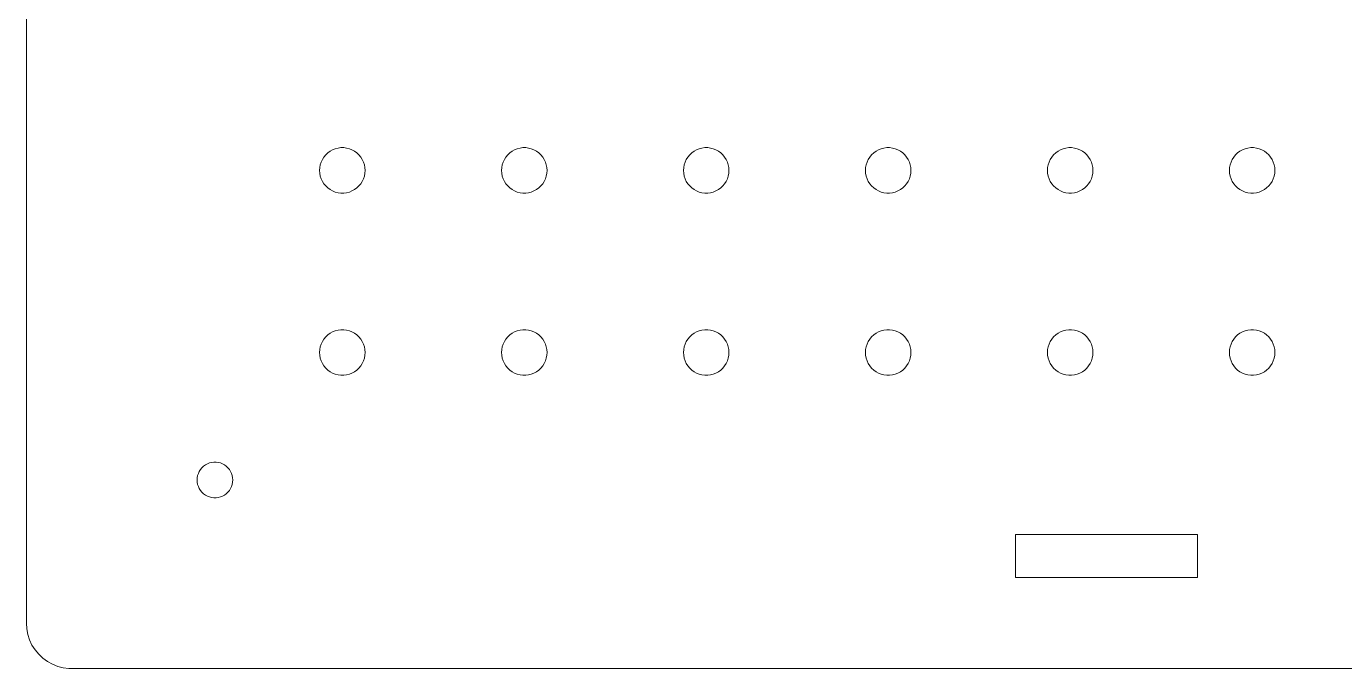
# Model space of a CAD drawing. Header units: millimetres. Extents: x -349 to 349, y -196 to 240.
# Drawn here: x -348.9 to -164.9, y -196.5 to -106.9 of the extents above; entities that cross this region are included whole.
import ezdxf

# ---------------------------------------------------------------- set-up
doc = ezdxf.new("R2010")
doc.units = ezdxf.units.MM
doc.layers.get('0').update_dxf_attribs({"linetype": 'CONTINUOUS', "lineweight": 0})

msp = doc.modelspace()

# ---------------------------------------------------------------- linework, layer by layer
for p, q in [((-348.9, -190.15), (-348.9, 190.15)), ((-307.369, -125.134), (-307.114, -124.827)), ((-307.114, -124.827), (-306.824, -124.554)), ((-306.824, -124.554), (-306.501, -124.319)), ((-306.501, -124.319), (-306.152, -124.127)), ((-306.152, -124.127), (-305.781, -123.98)), ((-305.781, -123.98), (-305.395, -123.881)), ((-305.395, -123.881), (-304.999, -123.831)), ((-304.999, -123.831), (-304.601, -123.831)), ((-304.601, -123.831), (-304.205, -123.881)), ((-304.205, -123.881), (-303.819, -123.98)), ((-303.819, -123.98), (-303.448, -124.127)), ((-303.448, -124.127), (-303.099, -124.319)), ((-303.099, -124.319), (-302.776, -124.554)), ((-302.776, -124.554), (-302.486, -124.827)), ((-302.486, -124.827), (-302.231, -125.134)), ((-281.969, -125.134), (-281.714, -124.827)), ((-281.714, -124.827), (-281.424, -124.554)), ((-281.424, -124.554), (-281.101, -124.319)), ((-281.101, -124.319), (-280.752, -124.127)), ((-280.752, -124.127), (-280.381, -123.98)), ((-280.381, -123.98), (-279.995, -123.881)), ((-279.995, -123.881), (-279.599, -123.831)), ((-279.599, -123.831), (-279.201, -123.831)), ((-279.201, -123.831), (-278.805, -123.881)), ((-278.805, -123.881), (-278.419, -123.98)), ((-278.419, -123.98), (-278.048, -124.127)), ((-278.048, -124.127), (-277.699, -124.319)), ((-277.699, -124.319), (-277.376, -124.554)), ((-277.376, -124.554), (-277.086, -124.827)), ((-277.086, -124.827), (-276.831, -125.134)), ((-256.569, -125.134), (-256.314, -124.827)), ((-256.314, -124.827), (-256.024, -124.554)), ((-256.024, -124.554), (-255.701, -124.319)), ((-255.701, -124.319), (-255.352, -124.127)), ((-255.352, -124.127), (-254.981, -123.98)), ((-254.981, -123.98), (-254.595, -123.881)), ((-254.595, -123.881), (-254.199, -123.831)), ((-254.199, -123.831), (-253.801, -123.831)), ((-253.801, -123.831), (-253.405, -123.881)), ((-253.405, -123.881), (-253.019, -123.98)), ((-253.019, -123.98), (-252.648, -124.127)), ((-252.648, -124.127), (-252.299, -124.319)), ((-252.299, -124.319), (-251.976, -124.554)), ((-251.976, -124.554), (-251.686, -124.827)), ((-251.686, -124.827), (-251.431, -125.134)), ((-231.169, -125.134), (-230.914, -124.827)), ((-230.914, -124.827), (-230.624, -124.554)), ((-230.624, -124.554), (-230.301, -124.319)), ((-230.301, -124.319), (-229.952, -124.127)), ((-229.952, -124.127), (-229.581, -123.98)), ((-229.581, -123.98), (-229.195, -123.881)), ((-229.195, -123.881), (-228.799, -123.831)), ((-228.799, -123.831), (-228.401, -123.831)), ((-228.401, -123.831), (-228.005, -123.881)), ((-228.005, -123.881), (-227.619, -123.98)), ((-227.619, -123.98), (-227.248, -124.127)), ((-227.248, -124.127), (-226.899, -124.319)), ((-226.899, -124.319), (-226.576, -124.554)), ((-226.576, -124.554), (-226.286, -124.827)), ((-226.286, -124.827), (-226.031, -125.134)), ((-205.769, -125.134), (-205.514, -124.827)), ((-205.514, -124.827), (-205.224, -124.554)), ((-205.224, -124.554), (-204.901, -124.319)), ((-204.901, -124.319), (-204.552, -124.127)), ((-204.552, -124.127), (-204.181, -123.98)), ((-204.181, -123.98), (-203.795, -123.881)), ((-203.795, -123.881), (-203.399, -123.831)), ((-203.399, -123.831), (-203.001, -123.831)), ((-203.001, -123.831), (-202.605, -123.881)), ((-202.605, -123.881), (-202.219, -123.98)), ((-202.219, -123.98), (-201.848, -124.127)), ((-201.848, -124.127), (-201.499, -124.319)), ((-201.499, -124.319), (-201.176, -124.554)), ((-201.176, -124.554), (-200.886, -124.827)), ((-200.886, -124.827), (-200.631, -125.134)), ((-180.369, -125.134), (-180.114, -124.827)), ((-180.114, -124.827), (-179.824, -124.554)), ((-179.824, -124.554), (-179.501, -124.319)), ((-179.501, -124.319), (-179.152, -124.127)), ((-179.152, -124.127), (-178.781, -123.98)), ((-178.781, -123.98), (-178.395, -123.881)), ((-178.395, -123.881), (-177.999, -123.831)), ((-177.999, -123.831), (-177.601, -123.831)), ((-177.601, -123.831), (-177.205, -123.881)), ((-177.205, -123.881), (-176.819, -123.98)), ((-176.819, -123.98), (-176.448, -124.127)), ((-176.448, -124.127), (-176.099, -124.319)), ((-176.099, -124.319), (-175.776, -124.554)), ((-175.776, -124.554), (-175.486, -124.827)), ((-175.486, -124.827), (-175.231, -125.134)), ((-307.975, -127), (-307.95, -126.602)), ((-307.95, -126.602), (-307.875, -126.21)), ((-307.875, -126.21), (-307.752, -125.831)), ((-307.752, -125.831), (-307.582, -125.47)), ((-307.582, -125.47), (-307.369, -125.134)), ((-302.231, -125.134), (-302.018, -125.47)), ((-302.018, -125.47), (-301.848, -125.831)), ((-301.848, -125.831), (-301.725, -126.21)), ((-301.725, -126.21), (-301.65, -126.602)), ((-301.65, -126.602), (-301.625, -127)), ((-282.575, -127), (-282.55, -126.602)), ((-282.55, -126.602), (-282.475, -126.21)), ((-282.475, -126.21), (-282.352, -125.831)), ((-282.352, -125.831), (-282.182, -125.47)), ((-282.182, -125.47), (-281.969, -125.134)), ((-276.831, -125.134), (-276.618, -125.47)), ((-276.618, -125.47), (-276.448, -125.831)), ((-276.448, -125.831), (-276.325, -126.21)), ((-276.325, -126.21), (-276.25, -126.602)), ((-276.25, -126.602), (-276.225, -127)), ((-257.175, -127), (-257.15, -126.602)), ((-257.15, -126.602), (-257.075, -126.21)), ((-257.075, -126.21), (-256.952, -125.831)), ((-256.952, -125.831), (-256.782, -125.47)), ((-256.782, -125.47), (-256.569, -125.134)), ((-251.431, -125.134), (-251.218, -125.47)), ((-251.218, -125.47), (-251.048, -125.831)), ((-251.048, -125.831), (-250.925, -126.21)), ((-250.925, -126.21), (-250.85, -126.602)), ((-250.85, -126.602), (-250.825, -127)), ((-231.775, -127), (-231.75, -126.602)), ((-231.75, -126.602), (-231.675, -126.21)), ((-231.675, -126.21), (-231.552, -125.831)), ((-231.552, -125.831), (-231.382, -125.47)), ((-231.382, -125.47), (-231.169, -125.134)), ((-226.031, -125.134), (-225.818, -125.47)), ((-225.818, -125.47), (-225.648, -125.831)), ((-225.648, -125.831), (-225.525, -126.21)), ((-225.525, -126.21), (-225.45, -126.602)), ((-225.45, -126.602), (-225.425, -127)), ((-206.375, -127), (-206.35, -126.602)), ((-206.35, -126.602), (-206.275, -126.21)), ((-206.275, -126.21), (-206.152, -125.831)), ((-206.152, -125.831), (-205.982, -125.47)), ((-205.982, -125.47), (-205.769, -125.134)), ((-200.631, -125.134), (-200.418, -125.47)), ((-200.418, -125.47), (-200.248, -125.831)), ((-200.248, -125.831), (-200.125, -126.21)), ((-200.125, -126.21), (-200.05, -126.602)), ((-200.05, -126.602), (-200.025, -127)), ((-180.975, -127), (-180.95, -126.602)), ((-180.95, -126.602), (-180.875, -126.21)), ((-180.875, -126.21), (-180.752, -125.831)), ((-180.752, -125.831), (-180.582, -125.47)), ((-180.582, -125.47), (-180.369, -125.134)), ((-175.231, -125.134), (-175.018, -125.47)), ((-175.018, -125.47), (-174.848, -125.831)), ((-174.848, -125.831), (-174.725, -126.21)), ((-174.725, -126.21), (-174.65, -126.602)), ((-174.65, -126.602), (-174.625, -127)), ((-307.95, -127.398), (-307.975, -127)), ((-307.875, -127.79), (-307.95, -127.398)), ((-307.752, -128.169), (-307.875, -127.79)), ((-307.582, -128.53), (-307.752, -128.169)), ((-307.369, -128.866), (-307.582, -128.53)), ((-302.018, -128.53), (-302.231, -128.866)), ((-301.848, -128.169), (-302.018, -128.53)), ((-301.725, -127.79), (-301.848, -128.169)), ((-301.65, -127.398), (-301.725, -127.79)), ((-301.625, -127), (-301.65, -127.398)), ((-282.55, -127.398), (-282.575, -127)), ((-282.475, -127.79), (-282.55, -127.398)), ((-282.352, -128.169), (-282.475, -127.79)), ((-282.182, -128.53), (-282.352, -128.169)), ((-281.969, -128.866), (-282.182, -128.53)), ((-276.618, -128.53), (-276.831, -128.866)), ((-276.448, -128.169), (-276.618, -128.53)), ((-276.325, -127.79), (-276.448, -128.169)), ((-276.25, -127.398), (-276.325, -127.79)), ((-276.225, -127), (-276.25, -127.398)), ((-257.15, -127.398), (-257.175, -127)), ((-257.075, -127.79), (-257.15, -127.398)), ((-256.952, -128.169), (-257.075, -127.79)), ((-256.782, -128.53), (-256.952, -128.169)), ((-256.569, -128.866), (-256.782, -128.53)), ((-251.218, -128.53), (-251.431, -128.866)), ((-251.048, -128.169), (-251.218, -128.53)), ((-250.925, -127.79), (-251.048, -128.169)), ((-250.85, -127.398), (-250.925, -127.79)), ((-250.825, -127), (-250.85, -127.398)), ((-231.75, -127.398), (-231.775, -127)), ((-231.675, -127.79), (-231.75, -127.398)), ((-231.552, -128.169), (-231.675, -127.79)), ((-231.382, -128.53), (-231.552, -128.169)), ((-231.169, -128.866), (-231.382, -128.53)), ((-225.818, -128.53), (-226.031, -128.866)), ((-225.648, -128.169), (-225.818, -128.53)), ((-225.525, -127.79), (-225.648, -128.169)), ((-225.45, -127.398), (-225.525, -127.79)), ((-225.425, -127), (-225.45, -127.398)), ((-206.35, -127.398), (-206.375, -127)), ((-206.275, -127.79), (-206.35, -127.398)), ((-206.152, -128.169), (-206.275, -127.79)), ((-205.982, -128.53), (-206.152, -128.169)), ((-205.769, -128.866), (-205.982, -128.53)), ((-200.418, -128.53), (-200.631, -128.866)), ((-200.248, -128.169), (-200.418, -128.53)), ((-200.125, -127.79), (-200.248, -128.169)), ((-200.05, -127.398), (-200.125, -127.79)), ((-200.025, -127), (-200.05, -127.398)), ((-180.95, -127.398), (-180.975, -127)), ((-180.875, -127.79), (-180.95, -127.398)), ((-180.752, -128.169), (-180.875, -127.79)), ((-180.582, -128.53), (-180.752, -128.169)), ((-180.369, -128.866), (-180.582, -128.53)), ((-175.018, -128.53), (-175.231, -128.866)), ((-174.848, -128.169), (-175.018, -128.53)), ((-174.725, -127.79), (-174.848, -128.169)), ((-174.65, -127.398), (-174.725, -127.79)), ((-174.625, -127), (-174.65, -127.398)), ((-307.114, -129.173), (-307.369, -128.866)), ((-306.824, -129.446), (-307.114, -129.173)), ((-306.501, -129.681), (-306.824, -129.446)), ((-306.152, -129.873), (-306.501, -129.681)), ((-305.781, -130.02), (-306.152, -129.873)), ((-305.395, -130.119), (-305.781, -130.02)), ((-304.999, -130.169), (-305.395, -130.119)), ((-304.601, -130.169), (-304.999, -130.169)), ((-304.205, -130.119), (-304.601, -130.169)), ((-303.819, -130.02), (-304.205, -130.119)), ((-303.448, -129.873), (-303.819, -130.02)), ((-303.099, -129.681), (-303.448, -129.873)), ((-302.776, -129.446), (-303.099, -129.681)), ((-302.486, -129.173), (-302.776, -129.446)), ((-302.231, -128.866), (-302.486, -129.173)), ((-281.714, -129.173), (-281.969, -128.866)), ((-281.424, -129.446), (-281.714, -129.173)), ((-281.101, -129.681), (-281.424, -129.446)), ((-280.752, -129.873), (-281.101, -129.681)), ((-280.381, -130.02), (-280.752, -129.873)), ((-279.995, -130.119), (-280.381, -130.02)), ((-279.599, -130.169), (-279.995, -130.119)), ((-279.201, -130.169), (-279.599, -130.169)), ((-278.805, -130.119), (-279.201, -130.169)), ((-278.419, -130.02), (-278.805, -130.119)), ((-278.048, -129.873), (-278.419, -130.02)), ((-277.699, -129.681), (-278.048, -129.873)), ((-277.376, -129.446), (-277.699, -129.681)), ((-277.086, -129.173), (-277.376, -129.446)), ((-276.831, -128.866), (-277.086, -129.173)), ((-256.314, -129.173), (-256.569, -128.866)), ((-256.024, -129.446), (-256.314, -129.173)), ((-255.701, -129.681), (-256.024, -129.446)), ((-255.352, -129.873), (-255.701, -129.681)), ((-254.981, -130.02), (-255.352, -129.873)), ((-254.595, -130.119), (-254.981, -130.02)), ((-254.199, -130.169), (-254.595, -130.119)), ((-253.801, -130.169), (-254.199, -130.169)), ((-253.405, -130.119), (-253.801, -130.169)), ((-253.019, -130.02), (-253.405, -130.119)), ((-252.648, -129.873), (-253.019, -130.02)), ((-252.299, -129.681), (-252.648, -129.873)), ((-251.976, -129.446), (-252.299, -129.681)), ((-251.686, -129.173), (-251.976, -129.446)), ((-251.431, -128.866), (-251.686, -129.173)), ((-230.914, -129.173), (-231.169, -128.866)), ((-230.624, -129.446), (-230.914, -129.173)), ((-230.301, -129.681), (-230.624, -129.446)), ((-229.952, -129.873), (-230.301, -129.681)), ((-229.581, -130.02), (-229.952, -129.873)), ((-229.195, -130.119), (-229.581, -130.02)), ((-228.799, -130.169), (-229.195, -130.119)), ((-228.401, -130.169), (-228.799, -130.169)), ((-228.005, -130.119), (-228.401, -130.169)), ((-227.619, -130.02), (-228.005, -130.119)), ((-227.248, -129.873), (-227.619, -130.02)), ((-226.899, -129.681), (-227.248, -129.873)), ((-226.576, -129.446), (-226.899, -129.681)), ((-226.286, -129.173), (-226.576, -129.446)), ((-226.031, -128.866), (-226.286, -129.173)), ((-205.514, -129.173), (-205.769, -128.866)), ((-205.224, -129.446), (-205.514, -129.173)), ((-204.901, -129.681), (-205.224, -129.446)), ((-204.552, -129.873), (-204.901, -129.681)), ((-204.181, -130.02), (-204.552, -129.873)), ((-203.795, -130.119), (-204.181, -130.02)), ((-203.399, -130.169), (-203.795, -130.119)), ((-203.001, -130.169), (-203.399, -130.169)), ((-202.605, -130.119), (-203.001, -130.169)), ((-202.219, -130.02), (-202.605, -130.119)), ((-201.848, -129.873), (-202.219, -130.02)), ((-201.499, -129.681), (-201.848, -129.873)), ((-201.176, -129.446), (-201.499, -129.681)), ((-200.886, -129.173), (-201.176, -129.446)), ((-200.631, -128.866), (-200.886, -129.173)), ((-180.114, -129.173), (-180.369, -128.866)), ((-179.824, -129.446), (-180.114, -129.173)), ((-179.501, -129.681), (-179.824, -129.446)), ((-179.152, -129.873), (-179.501, -129.681)), ((-178.781, -130.02), (-179.152, -129.873)), ((-178.395, -130.119), (-178.781, -130.02)), ((-177.999, -130.169), (-178.395, -130.119)), ((-177.601, -130.169), (-177.999, -130.169)), ((-177.205, -130.119), (-177.601, -130.169)), ((-176.819, -130.02), (-177.205, -130.119)), ((-176.448, -129.873), (-176.819, -130.02)), ((-176.099, -129.681), (-176.448, -129.873)), ((-175.776, -129.446), (-176.099, -129.681)), ((-175.486, -129.173), (-175.776, -129.446)), ((-175.231, -128.866), (-175.486, -129.173)), ((-307.752, -151.231), (-307.582, -150.87)), ((-307.582, -150.87), (-307.369, -150.534)), ((-307.369, -150.534), (-307.114, -150.227)), ((-307.114, -150.227), (-306.824, -149.954)), ((-306.824, -149.954), (-306.501, -149.719)), ((-306.501, -149.719), (-306.152, -149.527)), ((-306.152, -149.527), (-305.781, -149.38)), ((-305.781, -149.38), (-305.395, -149.281)), ((-305.395, -149.281), (-304.999, -149.231)), ((-304.999, -149.231), (-304.601, -149.231)), ((-304.601, -149.231), (-304.205, -149.281)), ((-304.205, -149.281), (-303.819, -149.38)), ((-303.819, -149.38), (-303.448, -149.527)), ((-303.448, -149.527), (-303.099, -149.719)), ((-303.099, -149.719), (-302.776, -149.954)), ((-302.776, -149.954), (-302.486, -150.227)), ((-302.486, -150.227), (-302.231, -150.534)), ((-302.231, -150.534), (-302.018, -150.87)), ((-302.018, -150.87), (-301.848, -151.231)), ((-282.352, -151.231), (-282.182, -150.87)), ((-282.182, -150.87), (-281.969, -150.534)), ((-281.969, -150.534), (-281.714, -150.227)), ((-281.714, -150.227), (-281.424, -149.954)), ((-281.424, -149.954), (-281.101, -149.719)), ((-281.101, -149.719), (-280.752, -149.527)), ((-280.752, -149.527), (-280.381, -149.38)), ((-280.381, -149.38), (-279.995, -149.281)), ((-279.995, -149.281), (-279.599, -149.231)), ((-279.599, -149.231), (-279.201, -149.231)), ((-279.201, -149.231), (-278.805, -149.281)), ((-278.805, -149.281), (-278.419, -149.38)), ((-278.419, -149.38), (-278.048, -149.527)), ((-278.048, -149.527), (-277.699, -149.719)), ((-277.699, -149.719), (-277.376, -149.954)), ((-277.376, -149.954), (-277.086, -150.227)), ((-277.086, -150.227), (-276.831, -150.534)), ((-276.831, -150.534), (-276.618, -150.87)), ((-276.618, -150.87), (-276.448, -151.231)), ((-256.952, -151.231), (-256.782, -150.87)), ((-256.782, -150.87), (-256.569, -150.534)), ((-256.569, -150.534), (-256.314, -150.227)), ((-256.314, -150.227), (-256.024, -149.954)), ((-256.024, -149.954), (-255.701, -149.719)), ((-255.701, -149.719), (-255.352, -149.527)), ((-255.352, -149.527), (-254.981, -149.38)), ((-254.981, -149.38), (-254.595, -149.281)), ((-254.595, -149.281), (-254.199, -149.231)), ((-254.199, -149.231), (-253.801, -149.231)), ((-253.801, -149.231), (-253.405, -149.281)), ((-253.405, -149.281), (-253.019, -149.38)), ((-253.019, -149.38), (-252.648, -149.527)), ((-252.648, -149.527), (-252.299, -149.719)), ((-252.299, -149.719), (-251.976, -149.954)), ((-251.976, -149.954), (-251.686, -150.227)), ((-251.686, -150.227), (-251.431, -150.534)), ((-251.431, -150.534), (-251.218, -150.87)), ((-251.218, -150.87), (-251.048, -151.231)), ((-231.552, -151.231), (-231.382, -150.87)), ((-231.382, -150.87), (-231.169, -150.534)), ((-231.169, -150.534), (-230.914, -150.227)), ((-230.914, -150.227), (-230.624, -149.954)), ((-230.624, -149.954), (-230.301, -149.719)), ((-230.301, -149.719), (-229.952, -149.527)), ((-229.952, -149.527), (-229.581, -149.38)), ((-229.581, -149.38), (-229.195, -149.281)), ((-229.195, -149.281), (-228.799, -149.231)), ((-228.799, -149.231), (-228.401, -149.231)), ((-228.401, -149.231), (-228.005, -149.281)), ((-228.005, -149.281), (-227.619, -149.38)), ((-227.619, -149.38), (-227.248, -149.527)), ((-227.248, -149.527), (-226.899, -149.719)), ((-226.899, -149.719), (-226.576, -149.954)), ((-226.576, -149.954), (-226.286, -150.227)), ((-226.286, -150.227), (-226.031, -150.534)), ((-226.031, -150.534), (-225.818, -150.87)), ((-225.818, -150.87), (-225.648, -151.231)), ((-206.152, -151.231), (-205.982, -150.87)), ((-205.982, -150.87), (-205.769, -150.534)), ((-205.769, -150.534), (-205.514, -150.227)), ((-205.514, -150.227), (-205.224, -149.954)), ((-205.224, -149.954), (-204.901, -149.719)), ((-204.901, -149.719), (-204.552, -149.527)), ((-204.552, -149.527), (-204.181, -149.38)), ((-204.181, -149.38), (-203.795, -149.281)), ((-203.795, -149.281), (-203.399, -149.231)), ((-203.399, -149.231), (-203.001, -149.231)), ((-203.001, -149.231), (-202.605, -149.281)), ((-202.605, -149.281), (-202.219, -149.38)), ((-202.219, -149.38), (-201.848, -149.527)), ((-201.848, -149.527), (-201.499, -149.719)), ((-201.499, -149.719), (-201.176, -149.954)), ((-201.176, -149.954), (-200.886, -150.227)), ((-200.886, -150.227), (-200.631, -150.534)), ((-200.631, -150.534), (-200.418, -150.87)), ((-200.418, -150.87), (-200.248, -151.231)), ((-180.752, -151.231), (-180.582, -150.87)), ((-180.582, -150.87), (-180.369, -150.534)), ((-180.369, -150.534), (-180.114, -150.227)), ((-180.114, -150.227), (-179.824, -149.954)), ((-179.824, -149.954), (-179.501, -149.719)), ((-179.501, -149.719), (-179.152, -149.527)), ((-179.152, -149.527), (-178.781, -149.38)), ((-178.781, -149.38), (-178.395, -149.281)), ((-178.395, -149.281), (-177.999, -149.231)), ((-177.999, -149.231), (-177.601, -149.231)), ((-177.601, -149.231), (-177.205, -149.281)), ((-177.205, -149.281), (-176.819, -149.38)), ((-176.819, -149.38), (-176.448, -149.527)), ((-176.448, -149.527), (-176.099, -149.719)), ((-176.099, -149.719), (-175.776, -149.954)), ((-175.776, -149.954), (-175.486, -150.227)), ((-175.486, -150.227), (-175.231, -150.534)), ((-175.231, -150.534), (-175.018, -150.87)), ((-175.018, -150.87), (-174.848, -151.231)), ((-307.975, -152.4), (-307.95, -152.002)), ((-307.95, -152.798), (-307.975, -152.4)), ((-307.95, -152.002), (-307.875, -151.61)), ((-307.875, -151.61), (-307.752, -151.231)), ((-301.848, -151.231), (-301.725, -151.61)), ((-301.725, -151.61), (-301.65, -152.002)), ((-301.65, -152.002), (-301.625, -152.4)), ((-301.625, -152.4), (-301.65, -152.798)), ((-282.575, -152.4), (-282.55, -152.002)), ((-282.55, -152.798), (-282.575, -152.4)), ((-282.55, -152.002), (-282.475, -151.61)), ((-282.475, -151.61), (-282.352, -151.231)), ((-276.448, -151.231), (-276.325, -151.61)), ((-276.325, -151.61), (-276.25, -152.002)), ((-276.25, -152.002), (-276.225, -152.4)), ((-276.225, -152.4), (-276.25, -152.798)), ((-257.175, -152.4), (-257.15, -152.002)), ((-257.15, -152.798), (-257.175, -152.4)), ((-257.15, -152.002), (-257.075, -151.61)), ((-257.075, -151.61), (-256.952, -151.231)), ((-251.048, -151.231), (-250.925, -151.61)), ((-250.925, -151.61), (-250.85, -152.002)), ((-250.85, -152.002), (-250.825, -152.4)), ((-250.825, -152.4), (-250.85, -152.798)), ((-231.775, -152.4), (-231.75, -152.002)), ((-231.75, -152.798), (-231.775, -152.4)), ((-231.75, -152.002), (-231.675, -151.61)), ((-231.675, -151.61), (-231.552, -151.231)), ((-225.648, -151.231), (-225.525, -151.61)), ((-225.525, -151.61), (-225.45, -152.002)), ((-225.45, -152.002), (-225.425, -152.4)), ((-225.425, -152.4), (-225.45, -152.798)), ((-206.375, -152.4), (-206.35, -152.002)), ((-206.35, -152.798), (-206.375, -152.4)), ((-206.35, -152.002), (-206.275, -151.61)), ((-206.275, -151.61), (-206.152, -151.231)), ((-200.248, -151.231), (-200.125, -151.61)), ((-200.125, -151.61), (-200.05, -152.002)), ((-200.05, -152.002), (-200.025, -152.4)), ((-200.025, -152.4), (-200.05, -152.798)), ((-180.975, -152.4), (-180.95, -152.002)), ((-180.95, -152.798), (-180.975, -152.4)), ((-180.95, -152.002), (-180.875, -151.61)), ((-180.875, -151.61), (-180.752, -151.231)), ((-174.848, -151.231), (-174.725, -151.61)), ((-174.725, -151.61), (-174.65, -152.002)), ((-174.65, -152.002), (-174.625, -152.4)), ((-174.625, -152.4), (-174.65, -152.798)), ((-307.875, -153.19), (-307.95, -152.798)), ((-307.752, -153.569), (-307.875, -153.19)), ((-307.582, -153.93), (-307.752, -153.569)), ((-307.369, -154.266), (-307.582, -153.93)), ((-307.114, -154.573), (-307.369, -154.266)), ((-302.231, -154.266), (-302.486, -154.573)), ((-302.018, -153.93), (-302.231, -154.266)), ((-301.848, -153.569), (-302.018, -153.93)), ((-301.725, -153.19), (-301.848, -153.569)), ((-301.65, -152.798), (-301.725, -153.19)), ((-282.475, -153.19), (-282.55, -152.798)), ((-282.352, -153.569), (-282.475, -153.19)), ((-282.182, -153.93), (-282.352, -153.569)), ((-281.969, -154.266), (-282.182, -153.93)), ((-281.714, -154.573), (-281.969, -154.266)), ((-276.831, -154.266), (-277.086, -154.573)), ((-276.618, -153.93), (-276.831, -154.266)), ((-276.448, -153.569), (-276.618, -153.93)), ((-276.325, -153.19), (-276.448, -153.569)), ((-276.25, -152.798), (-276.325, -153.19)), ((-257.075, -153.19), (-257.15, -152.798)), ((-256.952, -153.569), (-257.075, -153.19)), ((-256.782, -153.93), (-256.952, -153.569)), ((-256.569, -154.266), (-256.782, -153.93)), ((-256.314, -154.573), (-256.569, -154.266)), ((-251.431, -154.266), (-251.686, -154.573)), ((-251.218, -153.93), (-251.431, -154.266)), ((-251.048, -153.569), (-251.218, -153.93)), ((-250.925, -153.19), (-251.048, -153.569)), ((-250.85, -152.798), (-250.925, -153.19)), ((-231.675, -153.19), (-231.75, -152.798)), ((-231.552, -153.569), (-231.675, -153.19)), ((-231.382, -153.93), (-231.552, -153.569)), ((-231.169, -154.266), (-231.382, -153.93)), ((-230.914, -154.573), (-231.169, -154.266)), ((-226.031, -154.266), (-226.286, -154.573)), ((-225.818, -153.93), (-226.031, -154.266)), ((-225.648, -153.569), (-225.818, -153.93)), ((-225.525, -153.19), (-225.648, -153.569)), ((-225.45, -152.798), (-225.525, -153.19)), ((-206.275, -153.19), (-206.35, -152.798)), ((-206.152, -153.569), (-206.275, -153.19)), ((-205.982, -153.93), (-206.152, -153.569)), ((-205.769, -154.266), (-205.982, -153.93)), ((-205.514, -154.573), (-205.769, -154.266)), ((-200.631, -154.266), (-200.886, -154.573)), ((-200.418, -153.93), (-200.631, -154.266)), ((-200.248, -153.569), (-200.418, -153.93)), ((-200.125, -153.19), (-200.248, -153.569)), ((-200.05, -152.798), (-200.125, -153.19)), ((-180.875, -153.19), (-180.95, -152.798)), ((-180.752, -153.569), (-180.875, -153.19)), ((-180.582, -153.93), (-180.752, -153.569)), ((-180.369, -154.266), (-180.582, -153.93)), ((-180.114, -154.573), (-180.369, -154.266)), ((-175.231, -154.266), (-175.486, -154.573)), ((-175.018, -153.93), (-175.231, -154.266)), ((-174.848, -153.569), (-175.018, -153.93)), ((-174.725, -153.19), (-174.848, -153.569)), ((-174.65, -152.798), (-174.725, -153.19)), ((-306.824, -154.846), (-307.114, -154.573)), ((-306.501, -155.081), (-306.824, -154.846)), ((-306.152, -155.273), (-306.501, -155.081)), ((-305.781, -155.42), (-306.152, -155.273)), ((-305.395, -155.519), (-305.781, -155.42)), ((-304.999, -155.569), (-305.395, -155.519)), ((-304.601, -155.569), (-304.999, -155.569)), ((-304.205, -155.519), (-304.601, -155.569)), ((-303.819, -155.42), (-304.205, -155.519)), ((-303.448, -155.273), (-303.819, -155.42)), ((-303.099, -155.081), (-303.448, -155.273)), ((-302.776, -154.846), (-303.099, -155.081)), ((-302.486, -154.573), (-302.776, -154.846)), ((-281.424, -154.846), (-281.714, -154.573)), ((-281.101, -155.081), (-281.424, -154.846)), ((-280.752, -155.273), (-281.101, -155.081)), ((-280.381, -155.42), (-280.752, -155.273)), ((-279.995, -155.519), (-280.381, -155.42)), ((-279.599, -155.569), (-279.995, -155.519)), ((-279.201, -155.569), (-279.599, -155.569)), ((-278.805, -155.519), (-279.201, -155.569)), ((-278.419, -155.42), (-278.805, -155.519)), ((-278.048, -155.273), (-278.419, -155.42)), ((-277.699, -155.081), (-278.048, -155.273)), ((-277.376, -154.846), (-277.699, -155.081)), ((-277.086, -154.573), (-277.376, -154.846)), ((-256.024, -154.846), (-256.314, -154.573)), ((-255.701, -155.081), (-256.024, -154.846)), ((-255.352, -155.273), (-255.701, -155.081)), ((-254.981, -155.42), (-255.352, -155.273)), ((-254.595, -155.519), (-254.981, -155.42)), ((-254.199, -155.569), (-254.595, -155.519)), ((-253.801, -155.569), (-254.199, -155.569)), ((-253.405, -155.519), (-253.801, -155.569)), ((-253.019, -155.42), (-253.405, -155.519)), ((-252.648, -155.273), (-253.019, -155.42)), ((-252.299, -155.081), (-252.648, -155.273)), ((-251.976, -154.846), (-252.299, -155.081)), ((-251.686, -154.573), (-251.976, -154.846)), ((-230.624, -154.846), (-230.914, -154.573)), ((-230.301, -155.081), (-230.624, -154.846)), ((-229.952, -155.273), (-230.301, -155.081)), ((-229.581, -155.42), (-229.952, -155.273)), ((-229.195, -155.519), (-229.581, -155.42)), ((-228.799, -155.569), (-229.195, -155.519)), ((-228.401, -155.569), (-228.799, -155.569)), ((-228.005, -155.519), (-228.401, -155.569)), ((-227.619, -155.42), (-228.005, -155.519)), ((-227.248, -155.273), (-227.619, -155.42)), ((-226.899, -155.081), (-227.248, -155.273)), ((-226.576, -154.846), (-226.899, -155.081)), ((-226.286, -154.573), (-226.576, -154.846)), ((-205.224, -154.846), (-205.514, -154.573)), ((-204.901, -155.081), (-205.224, -154.846)), ((-204.552, -155.273), (-204.901, -155.081)), ((-204.181, -155.42), (-204.552, -155.273)), ((-203.795, -155.519), (-204.181, -155.42)), ((-203.399, -155.569), (-203.795, -155.519)), ((-203.001, -155.569), (-203.399, -155.569)), ((-202.605, -155.519), (-203.001, -155.569)), ((-202.219, -155.42), (-202.605, -155.519)), ((-201.848, -155.273), (-202.219, -155.42)), ((-201.499, -155.081), (-201.848, -155.273)), ((-201.176, -154.846), (-201.499, -155.081)), ((-200.886, -154.573), (-201.176, -154.846)), ((-179.824, -154.846), (-180.114, -154.573)), ((-179.501, -155.081), (-179.824, -154.846)), ((-179.152, -155.273), (-179.501, -155.081)), ((-178.781, -155.42), (-179.152, -155.273)), ((-178.395, -155.519), (-178.781, -155.42)), ((-177.999, -155.569), (-178.395, -155.519)), ((-177.601, -155.569), (-177.999, -155.569)), ((-177.205, -155.519), (-177.601, -155.569)), ((-176.819, -155.42), (-177.205, -155.519)), ((-176.448, -155.273), (-176.819, -155.42)), ((-176.099, -155.081), (-176.448, -155.273)), ((-175.776, -154.846), (-176.099, -155.081)), ((-175.486, -154.573), (-175.776, -154.846)), ((-324.991, -169.561), (-324.894, -169.264)), ((-324.894, -169.264), (-324.761, -168.981)), ((-324.761, -168.981), (-324.594, -168.717)), ((-324.594, -168.717), (-324.395, -168.476)), ((-324.395, -168.476), (-324.167, -168.262)), ((-324.167, -168.262), (-323.914, -168.078)), ((-323.914, -168.078), (-323.64, -167.928)), ((-323.64, -167.928), (-323.349, -167.813)), ((-323.349, -167.813), (-323.046, -167.735)), ((-323.046, -167.735), (-322.736, -167.696)), ((-322.736, -167.696), (-322.424, -167.696)), ((-322.424, -167.696), (-322.114, -167.735)), ((-322.114, -167.735), (-321.811, -167.813)), ((-321.811, -167.813), (-321.52, -167.928)), ((-321.52, -167.928), (-321.246, -168.078)), ((-321.246, -168.078), (-320.993, -168.262)), ((-320.993, -168.262), (-320.765, -168.476)), ((-320.765, -168.476), (-320.566, -168.717)), ((-320.566, -168.717), (-320.399, -168.981)), ((-320.399, -168.981), (-320.266, -169.264)), ((-320.266, -169.264), (-320.169, -169.561)), ((-325.069, -170.18), (-325.05, -169.868)), ((-325.05, -170.492), (-325.069, -170.18)), ((-325.05, -169.868), (-324.991, -169.561)), ((-324.991, -170.799), (-325.05, -170.492)), ((-324.894, -171.096), (-324.991, -170.799)), ((-324.761, -171.379), (-324.894, -171.096)), ((-320.266, -171.096), (-320.399, -171.379)), ((-320.169, -170.799), (-320.266, -171.096)), ((-320.169, -169.561), (-320.11, -169.868)), ((-320.11, -170.492), (-320.169, -170.799)), ((-320.11, -169.868), (-320.091, -170.18)), ((-320.091, -170.18), (-320.11, -170.492)), ((-324.594, -171.643), (-324.761, -171.379)), ((-324.395, -171.884), (-324.594, -171.643)), ((-324.167, -172.098), (-324.395, -171.884)), ((-323.914, -172.282), (-324.167, -172.098)), ((-323.64, -172.432), (-323.914, -172.282)), ((-323.349, -172.547), (-323.64, -172.432)), ((-323.046, -172.625), (-323.349, -172.547)), ((-322.736, -172.664), (-323.046, -172.625)), ((-322.424, -172.664), (-322.736, -172.664)), ((-322.114, -172.625), (-322.424, -172.664)), ((-321.811, -172.547), (-322.114, -172.625)), ((-321.52, -172.432), (-321.811, -172.547)), ((-321.246, -172.282), (-321.52, -172.432)), ((-320.993, -172.098), (-321.246, -172.282)), ((-320.765, -171.884), (-320.993, -172.098)), ((-320.566, -171.643), (-320.765, -171.884)), ((-320.399, -171.379), (-320.566, -171.643)), ((-210.82, -183.8), (-210.82, -177.8)), ((-210.82, -177.8), (-185.42, -177.8)), ((-185.42, -177.8), (-185.42, -183.8)), ((-185.42, -183.8), (-210.82, -183.8)), ((-348.85, -190.946), (-348.9, -190.15)), ((-348.701, -191.729), (-348.85, -190.946)), ((-348.454, -192.488), (-348.701, -191.729)), ((-348.115, -193.209), (-348.454, -192.488)), ((-347.687, -193.882), (-348.115, -193.209)), ((-347.179, -194.497), (-347.687, -193.882)), ((-346.598, -195.043), (-347.179, -194.497)), ((-345.953, -195.511), (-346.598, -195.043)), ((-345.254, -195.896), (-345.953, -195.511)), ((-344.512, -196.189), (-345.254, -195.896)), ((-343.74, -196.388), (-344.512, -196.189)), ((-342.949, -196.487), (-343.74, -196.388)), ((-342.55, -196.487), (-342.949, -196.487)), ((-342.55, -196.5), (-342.55, -196.487)), ((342.55, -196.5), (-342.55, -196.5))]:
    msp.add_line(p, q)

doc.saveas('drawing.dxf')
